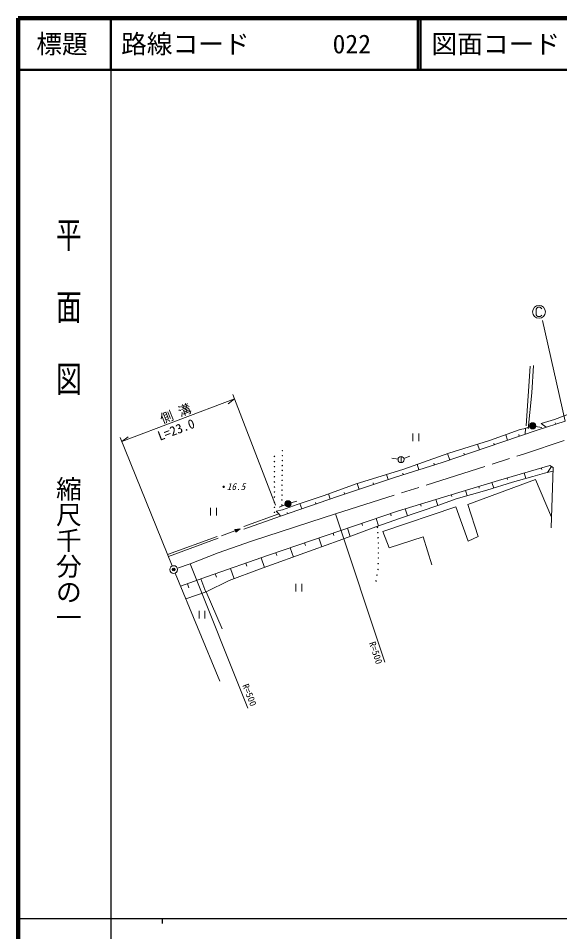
# Model space of a CAD drawing. Units: millimetres, scale not verified. Extents: x 40000 to 680000, y 20000 to 380000.
# Drawn here: x 40000 to 145328, y 202409 to 380000 of the extents above; entities that cross this region are included whole.
import ezdxf
from ezdxf.enums import TextEntityAlignment as Align

# ---------------------------------------------------------------- set-up
doc = ezdxf.new("R2010")
doc.units = ezdxf.units.MM
doc.header["$LTSCALE"] = 1000
doc.header["$PDMODE"] = 32
doc.header["$PDSIZE"] = 500
doc.linetypes.add('CHAIN', pattern=[18.5, 12, -1.5, 3.5, -1.5])
for name, color, linetype, lineweight in [('M-BGD', 7, 'Continuous', 13), ('M-BGD-EXST', 7, 'Continuous', 13), ('M-BMK', 2, 'CHAIN', 13), ('M-BMK-OTRS', 5, 'Continuous', 13), ('M-BMK-SRVR', 3, 'Continuous', 13), ('M-STR-HTXT', 7, 'Continuous', 13), ('M-TTL', 2, 'Continuous', 140), ('M-TTL-BAND', 7, 'Continuous', 25), ('M-TTL-LINE', 7, 'Continuous', 50)]:
    doc.layers.add(name, color=color, linetype=linetype, lineweight=lineweight)
doc.layers.add('M-OTRS', color=6, linetype='Continuous')
doc.layers.add('M-TTL-TXT', color=7, linetype='Continuous')
doc.styles.add('@ＭＳ ゴシック', font='')
doc.styles.add('ＭＳ ゴシック', font='')
doc.styles.get('@ＭＳ ゴシック').set_extended_font_data('@MS Gothic')
doc.styles.get('ＭＳ ゴシック').set_extended_font_data('MS Gothic')

msp = doc.modelspace()

# ---------------------------------------------------------------- linework, layer by layer
at = {"layer": 'M-BGD'}
for p, q in [((139550, 312387), (138769, 300743)), ((140248, 312523), (139893, 307198)), ((139893, 307198), (139183, 300169)), ((141711, 301235), (144323, 301974)), ((144323, 301974), (148583, 303621)), ((137621, 300043), (138700, 300213)), ((139491, 300564), (138360, 300160)), ((138700, 300213), (138601, 299150)), ((140645, 300653), (141824, 300429)), ((141138, 300005), (146409, 301640)), ((142696, 300488), (141711, 301235)), ((144553, 301064), (144469, 301333)), ((116766, 299297), (116766, 297797)), ((117906, 297797), (117906, 299297)), ((131662, 297905), (137621, 300043)), ((134048, 297614), (141138, 300005)), ((135186, 297998), (134834, 299043)), ((137463, 298766), (137353, 299092)), ((122488, 293616), (134048, 297614)), ((123767, 295463), (131662, 297905)), ((129713, 296115), (129342, 297187)), ((132603, 297115), (132499, 297416)), ((114468, 294814), (114468, 293614)), ((114777, 292301), (123767, 295463)), ((115025, 294437), (116139, 294882)), ((123933, 294116), (123500, 295368)), ((126823, 295115), (126702, 295466)), ((113874, 294299), (112686, 294469)), ((113357, 290778), (122488, 293616)), ((117922, 292197), (117583, 293288)), ((120966, 293143), (120854, 293504)), ((143379, 293058), (133439, 290147)), ((144018, 292632), (143379, 293058)), ((105746, 289461), (114777, 292301)), ((111948, 290306), (111613, 291306)), ((114879, 291251), (114787, 291547)), ((138409, 291603), (138724, 290527)), ((140113, 290928), (142385, 291567)), ((141722, 292573), (141819, 292242)), ((142385, 291567), (143997, 291951)), ((143698, 292845), (142934, 291698)), ((143663, 280917), (144018, 292632)), ((102088, 286998), (113357, 290778)), ((106314, 288416), (105942, 289523)), ((109131, 289361), (109025, 289677)), ((133439, 290147), (125712, 287816)), ((140585, 290305), (127453, 285443)), ((131167, 288230), (136137, 289792)), ((132151, 289759), (132487, 288645)), ((135096, 290632), (135190, 290312)), ((136137, 289792), (140113, 290928)), ((143726, 282984), (140585, 290305)), ((99498, 287246), (105746, 289461)), ((103497, 287470), (103389, 287790)), ((125712, 287816), (113784, 284195)), ((125207, 286549), (131167, 288230)), ((127000, 288205), (127320, 287145)), ((129576, 288982), (129676, 288650)), ((90991, 283170), (102088, 286998)), ((93032, 285780), (94180, 286129)), ((94272, 285485), (99498, 287246)), ((100701, 286519), (100346, 287547)), ((121239, 286458), (121599, 285274)), ((121799, 285342), (125207, 286549)), ((124221, 287364), (124317, 287049)), ((77422, 284847), (77422, 283347)), ((78562, 283347), (78562, 284847)), ((113784, 284195), (88707, 275627)), ((90183, 284179), (91432, 284406)), ((90718, 283669), (90183, 284179)), ((91896, 285395), (90773, 284973)), ((91432, 284406), (94272, 285485)), ((95152, 284605), (94789, 285659)), ((97927, 285562), (97820, 285872)), ((125135, 285034), (110890, 280225)), ((114344, 282786), (121799, 285342)), ((115275, 284648), (115700, 283251)), ((118257, 285553), (118375, 285166)), ((127498, 278309), (125135, 285034)), ((127453, 285443), (129452, 279217)), ((83857, 280670), (90991, 283170)), ((90718, 283669), (83902, 281216)), ((90991, 283170), (90718, 283669)), ((92378, 283648), (92276, 283944)), ((109587, 281153), (114344, 282786)), ((109605, 282767), (110097, 281328)), ((112391, 283719), (112538, 283289)), ((83169, 280712), (79534, 279349)), ((82134, 280623), (83169, 280712)), ((82331, 280099), (82134, 280623)), ((82200, 280562), (82907, 280614)), ((83169, 280712), (82331, 280099)), ((82907, 280614), (82340, 280188)), ((102426, 278478), (109587, 281153)), ((104032, 280863), (104573, 279280)), ((106819, 281815), (106973, 281364)), ((78722, 279262), (69043, 275771)), ((69220, 275333), (78859, 278944)), ((82340, 280188), (82200, 280562)), ((82266, 280502), (82757, 280558)), ((82350, 280277), (82266, 280502)), ((82331, 280441), (82532, 280473)), ((82359, 280366), (82331, 280441)), ((82757, 280558), (82350, 280277)), ((82532, 280473), (82359, 280366)), ((98460, 278959), (99047, 277241)), ((101246, 279911), (101416, 279414)), ((110890, 280225), (112117, 277045)), ((112117, 277045), (118751, 279180)), ((118751, 279180), (120478, 273727)), ((129452, 279217), (127498, 278309)), ((92887, 277055), (93509, 275235)), ((95673, 278007), (95855, 277475)), ((97385, 276632), (102426, 278478)), ((88707, 275627), (76823, 271488)), ((86948, 272869), (97385, 276632)), ((90101, 276103), (90292, 275543)), ((84251, 274075), (84455, 273488)), ((87222, 275110), (87885, 273207)), ((78309, 272006), (78549, 271317)), ((81055, 270668), (86948, 272869)), ((81280, 273040), (81985, 271016)), ((76823, 271488), (71582, 269568)), ((72892, 270048), (73167, 269297)), ((75513, 271008), (76459, 268426)), ((76582, 268467), (81055, 270668)), ((93998, 270023), (93998, 268523)), ((95138, 268523), (95138, 270023)), ((72585, 267139), (76582, 268467)), ((76582, 268467), (79635, 261296)), ((75183, 264786), (75183, 263286)), ((76323, 263286), (76323, 264786))]:
    msp.add_line(p, q, dxfattribs=at)
for centre, radius in [((140056, 300765), 600), ((140056, 300765), 528), ((140056, 300765), 456), ((140056, 300765), 384), ((140056, 300765), 312), ((140056, 300765), 240), ((140056, 300765), 168), ((140056, 300765), 96), ((140056, 300765), 24), ((89827, 294813), 50), ((91370, 294964), 50), ((91380, 295922), 50), ((114468, 294214), 600), ((89827, 293825), 50), ((91349, 293048), 50), ((91359, 294006), 50), ((89827, 292836), 50), ((89827, 291848), 50), ((91339, 292090), 50), ((89827, 290860), 50), ((89827, 289871), 50), ((91319, 290174), 50), ((91329, 291132), 50), ((79950, 288897), 150), ((79950, 288897), 90), ((79950, 288897), 30), ((89827, 288883), 50), ((89827, 287895), 50), ((91299, 288258), 50), ((91309, 289216), 50), ((89827, 286906), 50), ((89827, 285918), 50), ((91279, 286341), 50), ((91289, 287300), 50), ((92458, 285605), 600), ((92458, 285605), 528), ((92458, 285605), 456), ((92458, 285605), 384), ((89827, 284930), 50), ((91269, 285383), 50), ((92458, 285605), 312), ((92458, 285605), 240), ((92458, 285605), 168), ((92458, 285605), 96), ((92458, 285605), 24), ((89827, 283941), 50), ((109875, 281009), 50), ((109935, 280003), 50), ((109994, 278997), 50), ((110053, 277991), 50), ((110053, 277015), 50), ((110053, 276039), 50), ((110009, 273953), 50), ((110053, 275063), 50), ((109787, 271735), 50), ((109964, 272844), 50), ((109609, 270625), 50)]:
    msp.add_circle(centre, radius, dxfattribs=at)
at = {"layer": 'M-BGD-EXST'}
for p, q in [((140896, 323671), (140746, 323471)), ((140746, 323471), (140746, 322371)), ((141096, 323821), (140896, 323671)), ((141546, 323821), (141096, 323821)), ((141746, 323671), (141546, 323821)), ((141846, 323521), (141746, 323671)), ((140746, 322371), (140896, 322171)), ((140896, 322171), (141096, 322021)), ((141096, 322021), (141546, 322021)), ((141546, 322021), (141746, 322121)), ((141746, 322121), (141846, 322271)), ((146409, 301640), (141976, 321270))]:
    msp.add_line(p, q, dxfattribs=at)
msp.add_circle((141296, 322921), 1250, dxfattribs=at)
at = {"layer": 'M-BMK'}
for p, q in [((138473, 295327), (146198, 297939)), ((101687, 283661), (138473, 295327)), ((96719, 282010), (101687, 283661)), ((85359, 278318), (96719, 282010)), ((78884, 276046), (85359, 278318)), ((73422, 273961), (78884, 276046)), ((70944, 273076), (73422, 273961))]:
    msp.add_line(p, q, dxfattribs=at)
at = {"layer": 'M-BMK-OTRS'}
for p, q in [((69956, 273519), (59827, 298515)), ((70523, 272130), (79189, 251147))]:
    msp.add_line(p, q, dxfattribs=at)
at = {"layer": 'M-BMK-SRVR'}
for radius in [750, 30]:
    msp.add_circle((70237, 272823), radius, dxfattribs=at)
at = {"layer": 'M-OTRS'}
msp.add_point((70237, 272823), dxfattribs=at)
at = {"layer": 'M-STR-HTXT'}
for p, q in [((60152, 297714), (82092, 305995)), ((82092, 305995), (80837, 305072)), ((81760, 306861), (90022, 285361)), ((60152, 297714), (61407, 298636)), ((101687, 283661), (111285, 254824)), ((73422, 273961), (84657, 245863))]:
    msp.add_line(p, q, dxfattribs=at)
at = {"layer": 'M-TTL'}
for p, q in [((40000, 380000), (40000, 20000)), ((680000, 380000), (40000, 380000))]:
    msp.add_line(p, q, dxfattribs=at)
at = {"layer": 'M-TTL-BAND'}
for p, q in [((58000, 370000), (58000, 20000)), ((40000, 205000), (579000, 205000)), ((68000, 205000), (68000, 204000))]:
    msp.add_line(p, q, dxfattribs=at)
at = {"layer": 'M-TTL-LINE'}
for p, q in [((58000, 380000), (58000, 370000)), ((117750, 380000), (117750, 370000)), ((118250, 380000), (118250, 370000)), ((40000, 370000), (680000, 370000))]:
    msp.add_line(p, q, dxfattribs=at)

# ---------------------------------------------------------------- texts
at = {"layer": 'M-BGD', "style": 'ＭＳ ゴシック', "oblique": 15}
msp.add_text('16.5', height=1320, dxfattribs=at).set_placement((80563, 287897), align=Align.BOTTOM_LEFT)
at = {"layer": 'M-STR-HTXT', "style": 'ＭＳ ゴシック'}
for s, height, rotation, p in [('側 溝', 1833, 21.6, (68250, 300629)), ('L=23.0', 1833, 20.7, (67737, 297327)), ('R=500', 1320, 288.4, (107844, 258434)), ('R=500', 1320, 291.7, (83176, 250137))]:
    msp.add_text(s, height=height, rotation=rotation, dxfattribs=at).set_placement(p, align=Align.BOTTOM_LEFT)
at = {"layer": 'M-TTL-BAND', "style": '@ＭＳ ゴシック', "width": 1.4}
msp.add_text('平  面  図', height=3666, rotation=270, dxfattribs=at).set_placement((49777, 306475), align=Align.MIDDLE_RIGHT)
at = {"layer": 'M-TTL-BAND', "style": '@ＭＳ ゴシック'}
msp.add_text('縮尺千分の一', height=3666, rotation=270, dxfattribs=at).set_placement((49777, 261030), align=Align.MIDDLE_RIGHT)
at = {"layer": 'M-TTL-TXT', "style": 'ＭＳ ゴシック'}
msp.add_text('標題', height=3666, dxfattribs=at).set_placement((48500, 375000), align=Align.MIDDLE_CENTER)
for s, p in [('路線コード', (60000, 375000)), ('022', (101142, 375000)), ('図面コード', (120380, 375000))]:
    msp.add_text(s, height=3666, dxfattribs=at).set_placement(p, align=Align.MIDDLE_LEFT)

doc.saveas('drawing.dxf')
